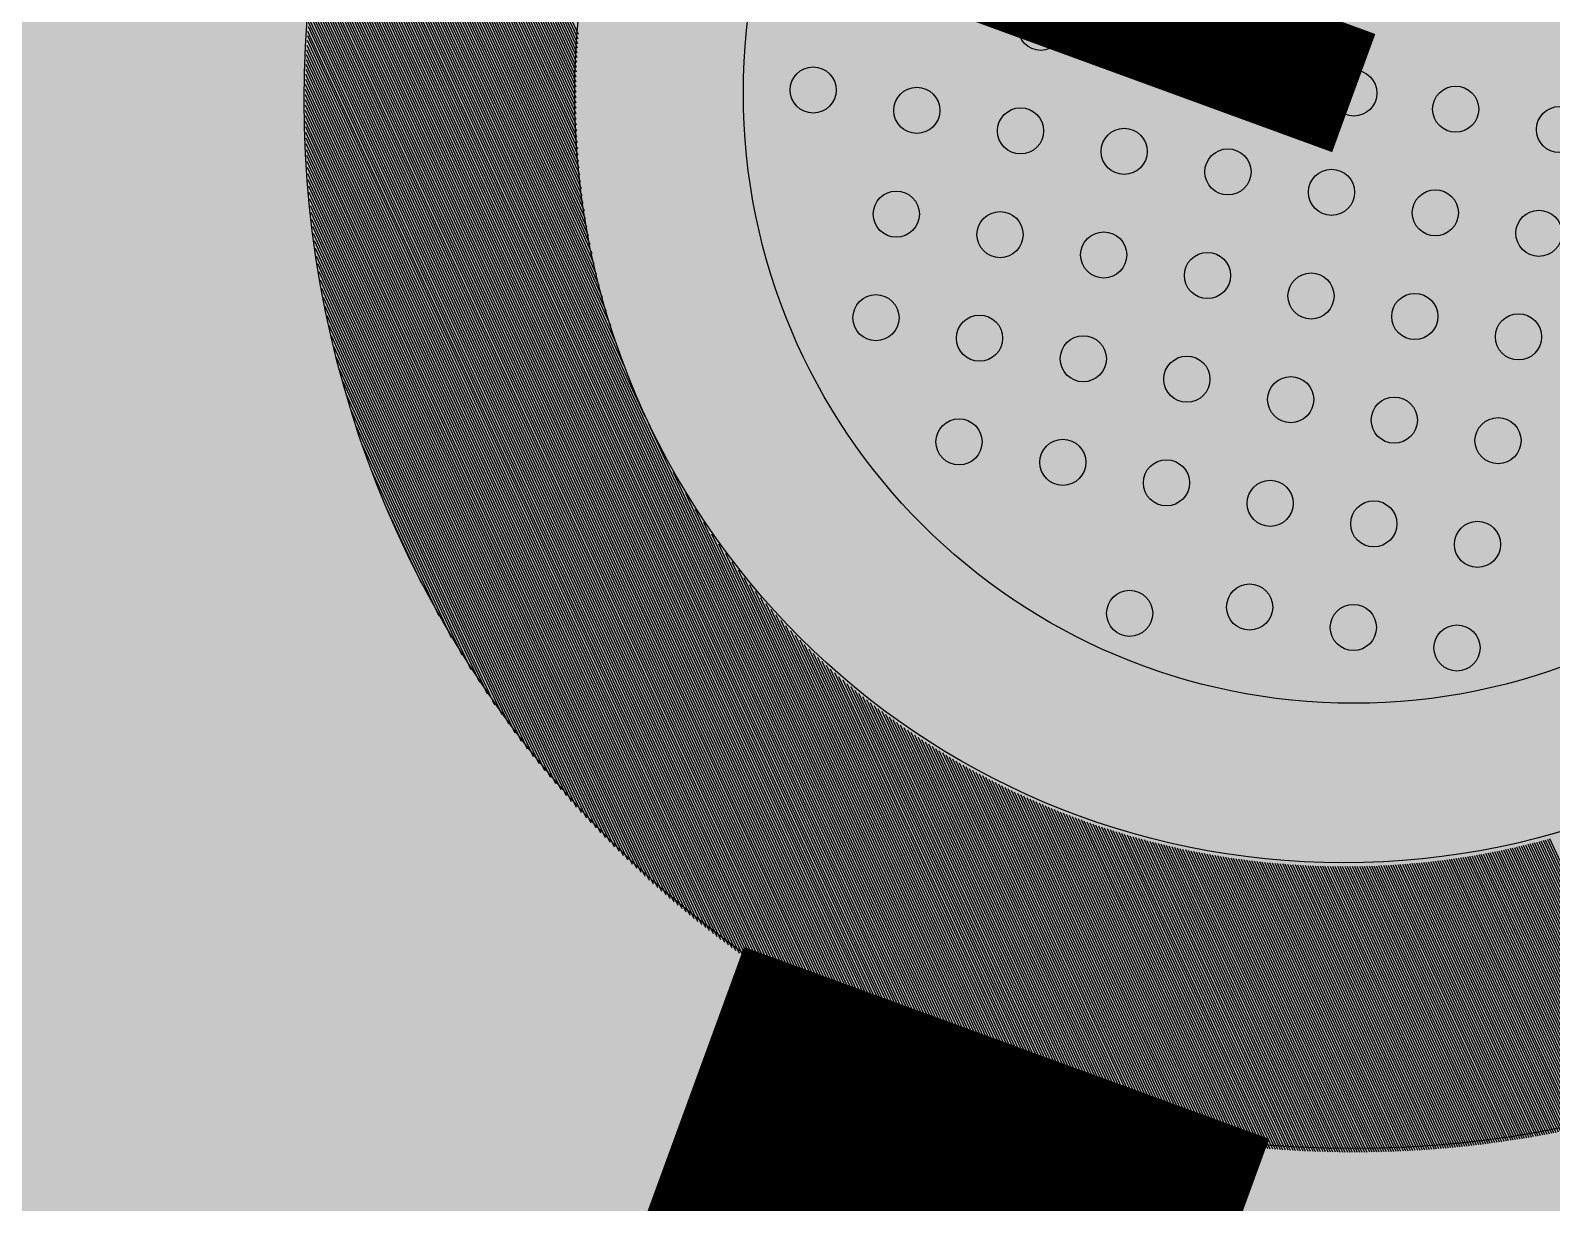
# Model space of a CAD drawing. Extents: x -111898 to 889894, y -2 to 1194865.
# Drawn here: x 667625 to 668713, y 777122 to 777961 of the extents above; entities that cross this region are included whole.
import ezdxf

# ---------------------------------------------------------------- set-up
doc = ezdxf.new("R2010")
doc.units = 0
doc.header["$LTSCALE"] = 10
doc.header["$MEASUREMENT"] = 0
for name, color, linetype in [('0-WALL', 252, 'Continuous'), ('1-单体雨水', 131, 'Continuous'), ('Gps-ZF雨水', 4, 'TG_Y'), ('WELL_ZF雨水', 4, 'Continuous'), ('WELL_雨水', 4, 'Continuous')]:
    doc.layers.add(name, color=color, linetype=linetype)
doc.styles.add('TG_LINETYPE', font='SIMPLEX', dxfattribs={"width": 0.8, "height": 3.5, "bigfont": 'HZTXT'})
doc.linetypes.add('TG_Y', pattern='A,2,-0.3,["Y",TG_LINETYPE,S=0.1,R=0,X=-0.25,Y=-0.15],0', length=2.3)

# ---------------------------------------------------------------- blocks, each defined once
blk = doc.blocks.new('虹吸井')
at = {"layer": 'WELL_ZF雨水', "color": 9, "linetype": 'Continuous'}
for p, q in [((-16057.3, -3932.3), (-15910, -3785)), ((-16056.4, -3933.6), (-15909, -3786.3)), ((-16055.4, -3934.9), (-15908.1, -3787.5)), ((-16054.5, -3936.2), (-15907.1, -3788.8)), ((-16053.6, -3937.5), (-15906.1, -3790.1)), ((-16052.7, -3938.8), (-15905.2, -3791.3)), ((-16051.7, -3940.2), (-15904.2, -3792.6)), ((-16050.8, -3941.5), (-15903.2, -3793.9)), ((-16049.9, -3942.8), (-15902.3, -3795.2)), ((-16049, -3944.2), (-15901.3, -3796.5)), ((-16048.1, -3945.5), (-15900.3, -3797.8)), ((-16047.2, -3946.9), (-15899.4, -3799)), ((-16046.3, -3948.2), (-15898.4, -3800.3)), ((-16045.4, -3949.5), (-15897.5, -3801.6)), ((-16044.5, -3950.9), (-15896.5, -3802.9)), ((-16043.6, -3952.3), (-15895.6, -3804.2)), ((-16042.7, -3953.6), (-15894.6, -3805.5)), ((-16041.9, -3955), (-15893.7, -3806.8)), ((-16041, -3956.4), (-15892.8, -3808.1)), ((-16040.1, -3957.7), (-15891.8, -3809.4)), ((-16039.2, -3959.1), (-15890.9, -3810.8)), ((-16038.4, -3960.5), (-15890, -3812.1)), ((-16037.5, -3961.9), (-15889, -3813.4)), ((-16036.6, -3963.2), (-15888.1, -3814.7)), ((-16035.8, -3964.6), (-15887.2, -3816)), ((-16034.9, -3966), (-15886.3, -3817.4)), ((-16034.1, -3967.4), (-15885.3, -3818.7)), ((-16033.2, -3968.8), (-15884.4, -3820)), ((-16032.4, -3970.2), (-15883.5, -3821.3)), ((-16031.6, -3971.6), (-15882.6, -3822.7)), ((-16030.7, -3973), (-15881.7, -3824)), ((-16029.9, -3974.5), (-15880.8, -3825.4)), ((-16029.1, -3975.9), (-15879.9, -3826.7)), ((-16028.2, -3977.3), (-15879, -3828)), ((-16027.4, -3978.7), (-15878.1, -3829.4)), ((-16026.6, -3980.1), (-15877.2, -3830.7)), ((-16025.8, -3981.6), (-15876.3, -3832.1)), ((-16025, -3983), (-15875.4, -3833.4)), ((-16024.2, -3984.4), (-15874.5, -3834.8)), ((-16023.4, -3985.9), (-15873.6, -3836.2)), ((-16022.6, -3987.3), (-15872.8, -3837.5)), ((-16021.8, -3988.8), (-15871.9, -3838.9)), ((-16021, -3990.2), (-15871, -3840.2)), ((-16020.2, -3991.7), (-15870.1, -3841.6)), ((-16019.4, -3993.2), (-15869.2, -3843)), ((-16018.6, -3994.6), (-15868.4, -3844.4)), ((-16017.9, -3996.1), (-15867.5, -3845.7)), ((-16017.1, -3997.6), (-15866.6, -3847.1)), ((-16016.3, -3999), (-15865.8, -3848.5)), ((-16015.5, -4000.5), (-15864.9, -3849.9)), ((-16014.8, -4002), (-15864.1, -3851.3)), ((-16014, -4003.5), (-15863.2, -3852.7)), ((-16013.3, -4005), (-15862.4, -3854.1)), ((-16012.5, -4006.5), (-15861.5, -3855.5)), ((-16011.8, -4008), (-15860.7, -3856.9)), ((-16011, -4009.5), (-15859.8, -3858.3)), ((-16010.3, -4011), (-15859, -3859.7)), ((-16009.6, -4012.5), (-15858.1, -3861.1)), ((-16008.8, -4014), (-15857.3, -3862.5)), ((-16008.1, -4015.5), (-15856.5, -3863.9)), ((-16007.4, -4017), (-15855.6, -3865.3)), ((-16006.7, -4018.6), (-15854.8, -3866.7)), ((-16005.9, -4020.1), (-15854, -3868.1)), ((-16005.2, -4021.6), (-15853.1, -3869.6)), ((-16004.5, -4023.2), (-15852.3, -3871)), ((-16003.8, -4024.7), (-15851.5, -3872.4)), ((-16003.1, -4026.3), (-15850.7, -3873.8)), ((-16002.4, -4027.8), (-15849.9, -3875.3)), ((-16001.7, -4029.4), (-15849.1, -3876.7)), ((-16001, -4030.9), (-15848.3, -3878.1)), ((-16000.4, -4032.5), (-15847.5, -3879.6)), ((-15999.7, -4034), (-15846.7, -3881)), ((-15999, -4035.6), (-15845.9, -3882.5)), ((-15998.3, -4037.2), (-15845.1, -3883.9)), ((-15997.7, -4038.8), (-15844.3, -3885.4)), ((-15997, -4040.3), (-15843.5, -3886.8)), ((-15996.3, -4041.9), (-15842.7, -3888.3)), ((-15995.7, -4043.5), (-15841.9, -3889.7)), ((-15995, -4045.1), (-15841.1, -3891.2)), ((-15994.4, -4046.7), (-15840.3, -3892.7)), ((-15993.7, -4048.3), (-15839.6, -3894.1)), ((-15993.1, -4049.9), (-15838.8, -3895.6)), ((-15992.5, -4051.5), (-15838, -3897.1)), ((-15991.8, -4053.1), (-15837.2, -3898.5)), ((-15991.2, -4054.7), (-15836.5, -3900)), ((-15990.6, -4056.4), (-15835.7, -3901.5)), ((-15990, -4058), (-15834.9, -3903)), ((-15989.3, -4059.6), (-15834.2, -3904.5)), ((-15988.7, -4061.3), (-15833.4, -3906)), ((-15988.1, -4062.9), (-15832.7, -3907.4)), ((-15987.5, -4064.5), (-15831.9, -3908.9)), ((-15986.9, -4066.2), (-15831.2, -3910.4)), ((-15986.3, -4067.8), (-15830.4, -3911.9)), ((-15985.7, -4069.5), (-15829.7, -3913.4)), ((-15985.2, -4071.2), (-15828.9, -3914.9)), ((-15984.6, -4072.8), (-15828.2, -3916.5)), ((-15984, -4074.5), (-15827.5, -3918)), ((-15983.4, -4076.2), (-15826.7, -3919.5)), ((-15982.9, -4077.9), (-15826, -3921)), ((-15982.3, -4079.5), (-15825.3, -3922.5)), ((-15981.8, -4081.2), (-15824.6, -3924)), ((-15981.2, -4082.9), (-15823.8, -3925.6)), ((-15980.7, -4084.6), (-15823.1, -3927.1)), ((-15980.1, -4086.3), (-15822.4, -3928.6)), ((-15979.6, -4088), (-15821.7, -3930.2)), ((-15979, -4089.7), (-15821, -3931.7)), ((-15978.5, -4091.5), (-15820.3, -3933.2)), ((-15978, -4093.2), (-15819.6, -3934.8)), ((-15977.5, -4094.9), (-15818.9, -3936.3)), ((-15977, -4096.6), (-15818.2, -3937.9)), ((-15976.4, -4098.4), (-15817.5, -3939.4)), ((-15975.9, -4100.1), (-15816.8, -3941)), ((-15975.4, -4101.9), (-15816.1, -3942.5)), ((-15974.9, -4103.6), (-15815.4, -3944.1)), ((-15974.5, -4105.4), (-15814.8, -3945.7)), ((-15974, -4107.1), (-15814.1, -3947.2)), ((-15973.5, -4108.9), (-15813.4, -3948.8)), ((-15973, -4110.6), (-15812.7, -3950.4)), ((-15972.5, -4112.4), (-15812.1, -3951.9)), ((-15972.1, -4114.2), (-15811.4, -3953.5)), ((-15971.6, -4116), (-15810.7, -3955.1)), ((-15971.2, -4117.8), (-15810.1, -3956.7)), ((-15970.7, -4119.6), (-15809.4, -3958.3)), ((-15970.3, -4121.4), (-15808.7, -3959.9)), ((-15969.8, -4123.2), (-15808.1, -3961.4)), ((-15969.4, -4125), (-15807.4, -3963)), ((-15969, -4126.8), (-15806.8, -3964.6)), ((-15968.5, -4128.6), (-15806.2, -3966.2)), ((-15968.1, -4130.4), (-15805.5, -3967.8)), ((-15967.7, -4132.3), (-15804.9, -3969.5)), ((-15967.3, -4134.1), (-15804.2, -3971.1)), ((-15966.9, -4136), (-15803.6, -3972.7)), ((-15966.5, -4137.8), (-15803, -3974.3)), ((-15966.1, -4139.7), (-15802.4, -3975.9)), ((-15965.7, -4141.5), (-15801.7, -3977.5)), ((-15965.3, -4143.4), (-15801.1, -3979.2)), ((-15965, -4145.2), (-15800.5, -3980.8)), ((-15964.6, -4147.1), (-15799.9, -3982.4)), ((-15964.2, -4149), (-15799.3, -3984.1)), ((-15963.9, -4150.9), (-15798.7, -3985.7)), ((-15963.5, -4152.8), (-15798.1, -3987.3)), ((-15963.2, -4154.7), (-15797.5, -3989)), ((-15962.8, -4156.6), (-15796.9, -3990.6)), ((-15962.5, -4158.5), (-15796.3, -3992.3)), ((-15962.2, -4160.4), (-15795.7, -3993.9)), ((-15961.8, -4162.3), (-15795.1, -3995.6)), ((-15961.5, -4164.3), (-15794.5, -3997.3)), ((-15961.2, -4166.2), (-15793.9, -3998.9)), ((-15960.9, -4168.1), (-15793.4, -4000.6)), ((-15960.6, -4170.1), (-15792.8, -4002.3)), ((-15960.3, -4172), (-15792.2, -4003.9)), ((-15960, -4174), (-15791.7, -4005.6)), ((-15959.7, -4176), (-15791.1, -4007.3)), ((-15959.5, -4177.9), (-15790.5, -4009)), ((-15959.2, -4179.9), (-15790, -4010.7)), ((-15958.9, -4181.9), (-15789.4, -4012.4)), ((-15958.7, -4183.9), (-15788.9, -4014.1)), ((-15958.4, -4185.9), (-15788.3, -4015.8)), ((-15958.2, -4187.9), (-15787.8, -4017.5)), ((-15958, -4189.9), (-15787.2, -4019.2)), ((-15957.7, -4191.9), (-15786.7, -4020.9)), ((-15957.5, -4193.9), (-15786.2, -4022.6)), ((-15957.3, -4196), (-15785.6, -4024.3)), ((-15957.1, -4198), (-15785.1, -4026)), ((-15956.9, -4200), (-15784.6, -4027.7)), ((-15956.7, -4202.1), (-15784.1, -4029.5)), ((-15956.5, -4204.2), (-15783.6, -4031.2)), ((-15956.3, -4206.2), (-15783, -4032.9)), ((-15956.2, -4208.3), (-15782.5, -4034.7)), ((-15956, -4210.4), (-15782, -4036.4)), ((-15955.8, -4212.5), (-15781.5, -4038.2)), ((-15955.7, -4214.6), (-15781, -4039.9)), ((-15955.6, -4216.7), (-15780.5, -4041.6)), ((-15955.4, -4218.8), (-15780, -4043.4)), ((-15955.3, -4220.9), (-15779.6, -4045.2)), ((-15955.2, -4223), (-15779.1, -4046.9)), ((-15955.1, -4225.2), (-15778.6, -4048.7)), ((-15955, -4227.3), (-15778.1, -4050.5)), ((-15954.9, -4229.4), (-15777.6, -4052.2)), ((-15954.8, -4231.6), (-15777.2, -4054)), ((-15954.7, -4233.8), (-15776.7, -4055.8)), ((-15954.6, -4235.9), (-15776.2, -4057.6)), ((-15954.6, -4238.1), (-15775.8, -4059.3)), ((-15954.5, -4240.3), (-15775.3, -4061.1)), ((-15954.5, -4242.5), (-15774.9, -4062.9)), ((-15954.4, -4244.7), (-15774.4, -4064.7)), ((-15954.4, -4247), (-15774, -4066.5)), ((-15954.4, -4249.2), (-15773.5, -4068.3)), ((-15954.5, -4262.7), (-15771, -4079.2)), ((-15954.4, -4251.4), (-15773.1, -4070.1)), ((-15954.4, -4253.7), (-15772.7, -4072)), ((-15954.4, -4255.9), (-15772.3, -4073.8)), ((-15954.4, -4258.2), (-15771.8, -4075.6)), ((-15954.4, -4260.4), (-15771.4, -4077.4)), ((-15954.8, -4274.3), (-15769, -4088.5)), ((-15954.7, -4272), (-15769.4, -4086.6)), ((-15954.6, -4267.3), (-15770.2, -4082.9)), ((-15954.6, -4269.6), (-15769.8, -4084.8)), ((-15954.5, -4265), (-15770.6, -4081.1)), ((-15955.6, -4288.5), (-15766.7, -4099.6)), ((-15955.4, -4286.1), (-15767, -4097.8)), ((-15955.3, -4283.7), (-15767.4, -4095.9)), ((-15955.1, -4281.3), (-15767.8, -4094)), ((-15955, -4279), (-15768.2, -4092.2)), ((-15954.9, -4276.6), (-15768.6, -4090.3)), ((-15956.7, -4303.1), (-15764.5, -4111)), ((-15956.5, -4300.7), (-15764.9, -4109.1)), ((-15956.3, -4298.2), (-15765.2, -4107.2)), ((-15956.1, -4295.8), (-15765.6, -4105.3)), ((-15955.9, -4293.3), (-15765.9, -4103.4)), ((-15955.7, -4290.9), (-15766.3, -4101.5)), ((-15958.3, -4318.2), (-15762.5, -4122.4)), ((-15958, -4315.7), (-15762.9, -4120.5)), ((-15957.7, -4313.1), (-15763.2, -4118.6)), ((-15957.4, -4310.6), (-15763.5, -4116.7)), ((-15957.2, -4308.1), (-15763.8, -4114.8)), ((-15956.9, -4305.6), (-15764.2, -4112.9)), ((-15960, -4331.1), (-15761, -4132.1)), ((-15959.6, -4328.5), (-15761.3, -4130.2)), ((-15959.3, -4325.9), (-15761.6, -4128.2)), ((-15958.9, -4323.3), (-15761.9, -4126.3)), ((-15958.6, -4320.8), (-15762.2, -4124.4)), ((-15962.6, -4347.2), (-15759.3, -4143.9)), ((-15962.1, -4344.4), (-15759.6, -4141.9)), ((-15961.7, -4341.8), (-15759.8, -4139.9)), ((-15961.2, -4339.1), (-15760.1, -4138)), ((-15960.8, -4336.4), (-15760.4, -4136)), ((-15960.4, -4333.8), (-15760.7, -4134.1)), ((-15965.2, -4361), (-15758, -4153.8)), ((-15964.6, -4358.2), (-15758.3, -4151.8)), ((-15964.1, -4355.4), (-15758.5, -4149.8)), ((-15963.6, -4352.6), (-15758.8, -4147.9)), ((-15963, -4349.9), (-15759, -4145.9)), ((-15968.9, -4378.2), (-15756.6, -4165.9)), ((-15968.2, -4375.3), (-15756.9, -4163.9)), ((-15967.6, -4372.4), (-15757.1, -4161.9)), ((-15966.9, -4369.5), (-15757.3, -4159.9)), ((-15966.3, -4366.6), (-15757.5, -4157.8)), ((-15965.7, -4363.8), (-15757.8, -4155.8)), ((-15972.6, -4393.2), (-15755.6, -4176.1)), ((-15971.8, -4390.1), (-15755.8, -4174.1)), ((-15971.1, -4387.1), (-15756, -4172)), ((-15970.3, -4384.1), (-15756.2, -4170)), ((-15969.6, -4381.1), (-15756.4, -4168)), ((-15977, -4408.7), (-15754.7, -4186.5)), ((-15976.1, -4405.6), (-15754.9, -4184.4)), ((-15975.2, -4402.4), (-15755.1, -4182.3)), ((-15974.3, -4399.3), (-15755.3, -4180.3)), ((-15973.5, -4396.2), (-15755.4, -4178.2)), ((-15982.1, -4425.1), (-15754, -4197)), ((-15981, -4421.8), (-15754.1, -4194.9)), ((-15980, -4418.5), (-15754.3, -4192.8)), ((-15979, -4415.2), (-15754.4, -4190.7)), ((-15978, -4411.9), (-15754.6, -4188.6)), ((-15989.5, -4445.9), (-15753.3, -4209.7)), ((-15988.1, -4442.3), (-15753.4, -4207.6)), ((-15986.9, -4438.8), (-15753.5, -4205.5)), ((-15985.6, -4435.3), (-15753.6, -4203.3)), ((-15984.4, -4431.9), (-15753.7, -4201.2)), ((-15983.2, -4428.5), (-15753.9, -4199.1)), ((-15996.8, -4464.5), (-15752.9, -4220.5)), ((-15995.3, -4460.7), (-15752.9, -4218.4)), ((-15993.7, -4456.9), (-15753, -4216.2)), ((-15992.3, -4453.2), (-15753.1, -4214)), ((-15990.8, -4449.5), (-15753.2, -4211.9)), ((-16005.7, -4484.6), (-15752.6, -4231.5)), ((-16003.8, -4480.4), (-15752.6, -4229.3)), ((-16001.9, -4476.3), (-15752.7, -4227.1)), ((-16000.2, -4472.3), (-15752.7, -4224.9)), ((-15998.5, -4468.4), (-15752.8, -4222.7)), ((-16014.2, -4502.1), (-15752.5, -4240.3)), ((-16011.9, -4497.6), (-15752.5, -4238.1)), ((-16009.8, -4493.1), (-15752.5, -4235.9)), ((-16007.7, -4488.8), (-15752.6, -4233.7)), ((-16027.5, -4526.5), (-15752.5, -4251.6)), ((-16024.5, -4521.4), (-15752.5, -4249.3)), ((-16021.7, -4516.3), (-15752.5, -4247.1)), ((-16019.1, -4511.5), (-15752.5, -4244.8)), ((-16016.6, -4506.7), (-15752.5, -4242.6)), ((-16045.5, -4555.8), (-15752.7, -4263)), ((-16041.3, -4549.4), (-15752.6, -4260.7)), ((-16037.5, -4543.3), (-15752.6, -4258.4)), ((-16033.9, -4537.5), (-15752.6, -4256.1)), ((-16030.6, -4531.9), (-15752.5, -4253.9)), ((-16075.9, -4597.5), (-15753.1, -4274.6)), ((-16067.7, -4587), (-15753, -4272.3)), ((-16061, -4578.1), (-15752.9, -4269.9)), ((-16055.2, -4570), (-15752.8, -4267.6)), ((-16050.1, -4562.7), (-15752.7, -4265.3)), ((-16465.7, -4994), (-15753.4, -4281.6)), ((-16463.4, -4993.9), (-15753.5, -4284)), ((-16113.4, -4639.4), (-15753.3, -4279.3)), ((-16087, -4610.8), (-15753.2, -4276.9)), ((-16461, -4993.7), (-15753.6, -4286.4)), ((-16458.6, -4993.6), (-15753.8, -4288.8)), ((-16456.2, -4993.5), (-15753.9, -4291.2)), ((-16453.8, -4993.3), (-15754, -4293.5)), ((-16451.4, -4993.2), (-15754.2, -4296)), ((-16449, -4993), (-15754.4, -4298.4)), ((-16446.6, -4992.8), (-15754.6, -4300.8)), ((-16444.1, -4992.6), (-15754.7, -4303.2)), ((-16441.7, -4992.4), (-15754.9, -4305.7)), ((-16439.3, -4992.2), (-15755.1, -4308.1)), ((-16436.8, -4992), (-15755.3, -4310.6)), ((-16434.3, -4991.8), (-15755.6, -4313)), ((-16431.9, -4991.6), (-15755.8, -4315.5)), ((-16429.4, -4991.3), (-15756, -4318)), ((-16426.9, -4991.1), (-15756.3, -4320.5)), ((-16424.4, -4990.8), (-15756.5, -4323)), ((-16421.9, -4990.6), (-15756.8, -4325.5)), ((-16419.3, -4990.3), (-15757.1, -4328)), ((-16416.8, -4990), (-15757.4, -4330.6)), ((-16414.3, -4989.7), (-15757.7, -4333.1)), ((-16411.7, -4989.4), (-15758, -4335.6)), ((-16409.2, -4989.1), (-15758.3, -4338.2)), ((-16406.6, -4988.7), (-15758.6, -4340.8)), ((-16404, -4988.4), (-15759, -4343.4)), ((-16401.4, -4988.1), (-15759.3, -4346)), ((-16398.8, -4987.7), (-15759.7, -4348.6)), ((-16396.2, -4987.3), (-15760, -4351.2)), ((-16393.6, -4986.9), (-15760.4, -4353.8)), ((-16390.9, -4986.6), (-15760.8, -4356.4)), ((-16388.3, -4986.2), (-15761.2, -4359.1)), ((-16385.6, -4985.7), (-15761.6, -4361.7)), ((-16383, -4985.3), (-15762.1, -4364.4)), ((-16380.3, -4984.9), (-15762.5, -4367.1)), ((-16377.6, -4984.4), (-15762.9, -4369.8)), ((-16374.9, -4984), (-15763.4, -4372.5)), ((-16372.1, -4983.5), (-15763.9, -4375.2)), ((-16369.4, -4983), (-15764.4, -4378)), ((-16366.7, -4982.5), (-15764.9, -4380.7)), ((-16363.9, -4982), (-15765.4, -4383.5)), ((-16361.1, -4981.5), (-15765.9, -4386.2)), ((-16358.4, -4980.9), (-15766.4, -4389)), ((-16355.6, -4980.4), (-15767, -4391.8)), ((-16352.7, -4979.8), (-15767.6, -4394.6)), ((-16349.9, -4979.2), (-15768.1, -4397.5)), ((-16347.1, -4978.6), (-15768.7, -4400.3)), ((-16344.2, -4978), (-15769.4, -4403.1)), ((-16341.3, -4977.4), (-15770, -4406)), ((-16338.5, -4976.7), (-15770.6, -4408.9)), ((-16335.6, -4976.1), (-15771.3, -4411.8)), ((-16332.6, -4975.4), (-15771.9, -4414.7)), ((-16329.7, -4974.7), (-15772.6, -4417.7)), ((-16326.8, -4974), (-15773.3, -4420.6)), ((-16323.8, -4973.3), (-15774.1, -4423.6)), ((-16320.8, -4972.6), (-15774.8, -4426.6)), ((-16317.8, -4971.8), (-15775.6, -4429.6)), ((-16314.8, -4971), (-15776.3, -4432.6)), ((-16311.8, -4970.2), (-15777.1, -4435.6)), ((-16308.7, -4969.4), (-15777.9, -4438.7)), ((-16305.6, -4968.6), (-15778.8, -4441.7)), ((-16302.5, -4967.8), (-15779.6, -4444.8)), ((-16299.4, -4966.9), (-15780.5, -4447.9)), ((-16296.3, -4966), (-15781.4, -4451.1)), ((-16293.1, -4965.1), (-15782.3, -4454.2)), ((-16290, -4964.2), (-15783.2, -4457.4)), ((-16286.8, -4963.2), (-15784.2, -4460.6)), ((-16283.5, -4962.2), (-15785.1, -4463.8)), ((-16280.3, -4961.2), (-15786.1, -4467.1)), ((-16277, -4960.2), (-15787.2, -4470.3)), ((-16273.7, -4959.2), (-15788.2, -4473.6)), ((-16270.4, -4958.1), (-15789.3, -4476.9)), ((-16267.1, -4957), (-15790.4, -4480.3)), ((-16263.7, -4955.9), (-15791.5, -4483.7)), ((-16260.3, -4954.7), (-15792.6, -4487)), ((-16256.9, -4953.6), (-15793.8, -4490.5)), ((-16253.5, -4952.4), (-15795, -4493.9)), ((-16250, -4951.1), (-15796.3, -4497.4)), ((-16246.5, -4949.9), (-15797.5, -4500.9)), ((-16242.9, -4948.6), (-15798.8, -4504.4)), ((-16239.3, -4947.2), (-15800.1, -4508)), ((-16235.7, -4945.9), (-15801.5, -4511.6)), ((-16232.1, -4944.5), (-15802.9, -4515.3)), ((-16228.4, -4943), (-15804.3, -4518.9)), ((-16224.7, -4941.6), (-15805.8, -4522.7)), ((-16221, -4940.1), (-15807.3, -4526.4)), ((-16217.2, -4938.5), (-15808.9, -4530.2)), ((-16213.3, -4936.9), (-15810.4, -4534)), ((-16209.4, -4935.3), (-15812.1, -4537.9)), ((-16205.5, -4933.6), (-15813.8, -4541.8)), ((-16201.6, -4931.9), (-15815.5, -4545.8)), ((-16197.5, -4930.1), (-15817.3, -4549.8)), ((-16193.5, -4928.3), (-15819.1, -4553.9)), ((-16189.3, -4926.4), (-15821, -4558)), ((-16185.2, -4924.5), (-15822.9, -4562.2)), ((-16180.9, -4922.5), (-15824.9, -4566.5)), ((-16176.6, -4920.4), (-15827, -4570.8)), ((-16172.2, -4918.3), (-15829.1, -4575.1)), ((-16167.8, -4916.1), (-15831.3, -4579.6)), ((-16163.3, -4913.8), (-15833.6, -4584.1)), ((-16158.7, -4911.5), (-15835.9, -4588.7)), ((-16154, -4909), (-15838.3, -4593.4)), ((-16149.2, -4906.5), (-15840.9, -4598.1)), ((-16144.4, -4903.9), (-15843.5, -4603)), ((-16139.4, -4901.2), (-15846.2, -4608)), ((-16134.3, -4898.3), (-15849, -4613.1)), ((-16129.1, -4895.4), (-15852, -4618.3)), ((-16123.8, -4892.3), (-15855.1, -4623.6)), ((-16118.3, -4889), (-15858.3, -4629.1)), ((-16468.1, -4994.1), (-16117.5, -4643.6)), ((-16112.6, -4885.6), (-15861.7, -4634.7)), ((-16106.8, -4882), (-15865.3, -4640.6)), ((-16100.8, -4878.3), (-15869.1, -4646.6)), ((-16094.5, -4874.2), (-15873.1, -4652.8)), ((-16088, -4870), (-15877.4, -4659.4)), ((-16081.2, -4865.4), (-15882, -4666.2)), ((-16470.4, -4994.2), (-16146.2, -4670)), ((-16074, -4860.5), (-15886.9, -4673.4)), ((-16472.8, -4994.3), (-16159.5, -4681)), ((-16066.4, -4855.1), (-15892.3, -4681)), ((-16477.4, -4994.5), (-16178.9, -4696)), ((-16475.1, -4994.4), (-16170, -4689.2)), ((-16058.2, -4849.2), (-15898.2, -4689.1)), ((-16049.4, -4842.6), (-15904.8, -4698)), ((-16482.1, -4994.6), (-16194.3, -4706.9)), ((-16479.7, -4994.6), (-16187, -4701.8)), ((-16039.5, -4835), (-15912.4, -4707.8)), ((-16489, -4994.8), (-16213.7, -4719.5)), ((-16486.7, -4994.7), (-16207.6, -4715.6)), ((-16484.4, -4994.7), (-16201.1, -4711.5)), ((-16028.3, -4826), (-15921.4, -4719.1)), ((-16495.8, -4994.9), (-16230.4, -4729.5)), ((-16493.5, -4994.8), (-16225.1, -4726.4)), ((-16491.2, -4994.8), (-16219.5, -4723.1)), ((-16507, -4994.9), (-16254.9, -4742.8)), ((-16504.8, -4994.9), (-16250.3, -4740.4)), ((-16502.5, -4994.9), (-16245.5, -4737.9)), ((-16500.3, -4994.9), (-16240.6, -4735.2)), ((-16498, -4994.9), (-16235.6, -4732.5)), ((-16014.6, -4814.6), (-15932.8, -4732.7)), ((-16518.1, -4994.7), (-16276.6, -4753.2)), ((-16515.9, -4994.8), (-16272.4, -4751.3)), ((-16513.7, -4994.8), (-16268.2, -4749.3)), ((-16511.5, -4994.8), (-16263.8, -4747.2)), ((-16509.2, -4994.9), (-16259.4, -4745)), ((-15994.6, -4796.8), (-15950.6, -4752.7)), ((-16533.3, -4994.3), (-16303.8, -4764.7)), ((-16531.2, -4994.3), (-16300.1, -4763.3)), ((-16529, -4994.4), (-16296.3, -4761.7)), ((-16526.8, -4994.5), (-16292.5, -4760.1)), ((-16524.7, -4994.6), (-16288.6, -4758.5)), ((-16522.5, -4994.6), (-16284.7, -4756.8)), ((-16520.3, -4994.7), (-16280.6, -4755)), ((-16550.4, -4993.4), (-16331.9, -4774.9)), ((-16548.3, -4993.5), (-16328.5, -4773.7)), ((-16546.2, -4993.6), (-16325.1, -4772.6)), ((-16544, -4993.7), (-16321.7, -4771.4)), ((-16541.9, -4993.9), (-16318.2, -4770.1)), ((-16539.8, -4994), (-16314.7, -4768.8)), ((-16537.6, -4994.1), (-16311.1, -4767.5)), ((-16535.5, -4994.2), (-16307.5, -4766.1)), ((-16567.1, -4992.1), (-16357.7, -4782.7)), ((-16565, -4992.3), (-16354.6, -4781.8)), ((-16563, -4992.5), (-16351.4, -4780.9)), ((-16560.9, -4992.6), (-16348.2, -4780)), ((-16558.8, -4992.8), (-16345, -4779)), ((-16556.7, -4992.9), (-16341.8, -4778)), ((-16554.6, -4993.1), (-16338.5, -4777)), ((-16552.5, -4993.2), (-16335.2, -4775.9))]:
    blk.add_line(p, q, dxfattribs=at)
at = {"layer": 'WELL_ZF雨水', "color": 1}
for centre, radius in [((-16504.6, -4246.4), 750), ((-16506.5, -4254.1), 550), ((-16509.5, -4247.6), 436.5)]:
    blk.add_circle(centre, radius, dxfattribs=at)
at = {"layer": 'WELL_ZF雨水', "color": 0, "linetype": 'ByBlock'}
for centre in [(-16162.4, -4041.4), (-16237, -4053.2), (-16237, -4053.2), (-16311.7, -4065), (-16386.4, -4076.9), (-16461, -4088.7), (-16535.7, -4100.5), (-16150.6, -4116), (-16150.6, -4116), (-16225.2, -4127.9), (-16225.2, -4127.9), (-16225.2, -4127.9), (-16299.9, -4139.7), (-16299.9, -4139.7), (-16374.5, -4151.5), (-16449.2, -4163.3), (-16523.8, -4175.2), (-16138.7, -4190.7), (-16213.4, -4202.5), (-16213.4, -4202.5), (-16288.1, -4214.3), (-16288.1, -4214.3), (-16362.7, -4226.2), (-16437.4, -4238), (-16104.9, -4269.7), (-16201.6, -4277.2), (-16201.6, -4277.2), (-16276.2, -4289), (-16276.2, -4289), (-16350.9, -4300.8), (-16350.9, -4300.8), (-16425.5, -4312.6), (-16500.2, -4324.5), (-16189.8, -4351.8), (-16189.8, -4351.8), (-16264.4, -4363.6), (-16264.4, -4363.6), (-16339.1, -4375.5), (-16339.1, -4375.5), (-16413.7, -4387.3), (-16488.4, -4399.1), (-16177.9, -4426.5), (-16177.9, -4426.5), (-16252.6, -4438.3), (-16252.6, -4438.3), (-16327.2, -4450.1), (-16327.2, -4450.1), (-16401.9, -4461.9), (-16476.5, -4473.8), (-16240.8, -4512.9), (-16240.8, -4512.9), (-16240.8, -4512.9), (-16315.4, -4524.8), (-16315.4, -4524.8), (-16390.1, -4536.6), (-16390.1, -4536.6), (-16378.2, -4611.2)]:
    blk.add_circle(centre, 16.5, dxfattribs=at)
at = {"layer": 'WELL_ZF雨水', "color": 1, "linetype": 'ByBlock'}
blk.add_circle((-16509.5, -4247.6), 16.5, dxfattribs=at)

msp = doc.modelspace()

# ---------------------------------------------------------------- hatches: boundary and pattern name
at = {"layer": '0-WALL'}
h = msp.add_hatch(dxfattribs=at)
h.set_pattern_fill('草坪或沼泽', color=8, scale=400, angle=-0.20026)
h.set_pattern_definition([(359.79974, (-824318.4, 704905.5), (1605.5824, 1594.398), [240, -48, 64, -48, 240, -960]), (359.79974, (-824398.3, 704953.8), (1605.5824, 1594.398), [160, -120, 240, -120, 160, -800]), (359.79974, (-823836, 705591.9), (1605.5824, 1594.398), [200, -80, 200, -1120]), (359.79974, (-824634.9, 705914.7), (1605.5824, 1594.398), [80, -160, 80, -1280]), (89.79974, (-824474.9, 705914.1), (-1594.398, 1605.5824), [144, -1456]), (89.79974, (-823998.3, 704952.4), (-1594.398, 1605.5824), [160, -1440]), (89.79974, (-823596, 705591), (-1594.398, 1605.5824), [160, -1440]), (44.79974, (-823790.3, 704935.7), (5.5922, 1599.9902), [160, -2102.7417]), (134.79974, (-824206.3, 704937.2), (-1599.9902, 5.5922), [160, -2102.7417]), (63.23469, (-823838.3, 704943.9), (5.5922, 1599.99023), [160, -3417.7088]), (75.7635, (-823918.27, 704952.15), (5.59221, 1599.99023), [160, -6436.969]), (75.7635, (-823516.03, 705590.75), (5.59221, 1599.99023), [128, -6468.969]), (75.7635, (-824442.9, 705914), (5.59221, 1599.99023), [112, -6484.969]), (103.835987, (-824078.27, 704952.7), (5.59221, 1599.99023), [160, -6436.969]), (103.835987, (-823676.03, 705591.3), (5.59221, 1599.99023), [128, -6468.969]), (103.835987, (-824506.9, 705914.2), (5.59221, 1599.99023), [112, -6484.969]), (116.364795, (-824158.3, 704945), (5.5922, 1599.99023), [160, -3417.7069])])
edge = h.paths.add_edge_path()
edge.add_arc((650511.7, 756169.39), 10500.96, 256.529736, 339.513382)
edge.add_line((660348.51, 752494.17), (679697.02, 805450.72))
edge.add_arc((669857.31, 809118.83), 10501.18, 339.555259, 430.470113)
edge.add_line((673367.84, 819015.84), (665666.23, 821829.71))
edge.add_arc((664733, 818975.44), 3002.96, 71.89448, 159.90659)
edge.add_line((661912.83, 820007.11), (676753.33, 814584.98))
edge.add_line((676753.33, 814584.98), (651633.06, 745830.18))
edge.add_line((651633.06, 745830.18), (636792.24, 751252.41))
edge.add_line((636792.24, 751252.41), (636463.06, 750350.45))
edge.add_arc((637878, 749836.1), 1505.53, 160.02301, 253.01538)
edge.add_line((637438.21, 748396.24), (648065.6, 745957.3))

# ---------------------------------------------------------------- linework, layer by layer
at = {"layer": '1-单体雨水', "const_width": 90}
msp.add_lwpolyline([(668571.98, 777915.74), (666500.32, 778672.64)], dxfattribs=at)
at = {"layer": 'Gps-ZF雨水', "ltscale": 0.1, "const_width": 400}
msp.add_lwpolyline([(663143, 763056.46), (668323.67, 777236.11)], dxfattribs=at)

# ---------------------------------------------------------------- block references
at = {"layer": 'WELL_雨水', "xscale": 1.000294828886357, "yscale": 1.000294828886357, "zscale": 1.000294828886357, "rotation": 249.8235820578625}
msp.add_blockref('虹吸井', (666864.11, 760949.33), dxfattribs=at)

doc.saveas('drawing.dxf')
